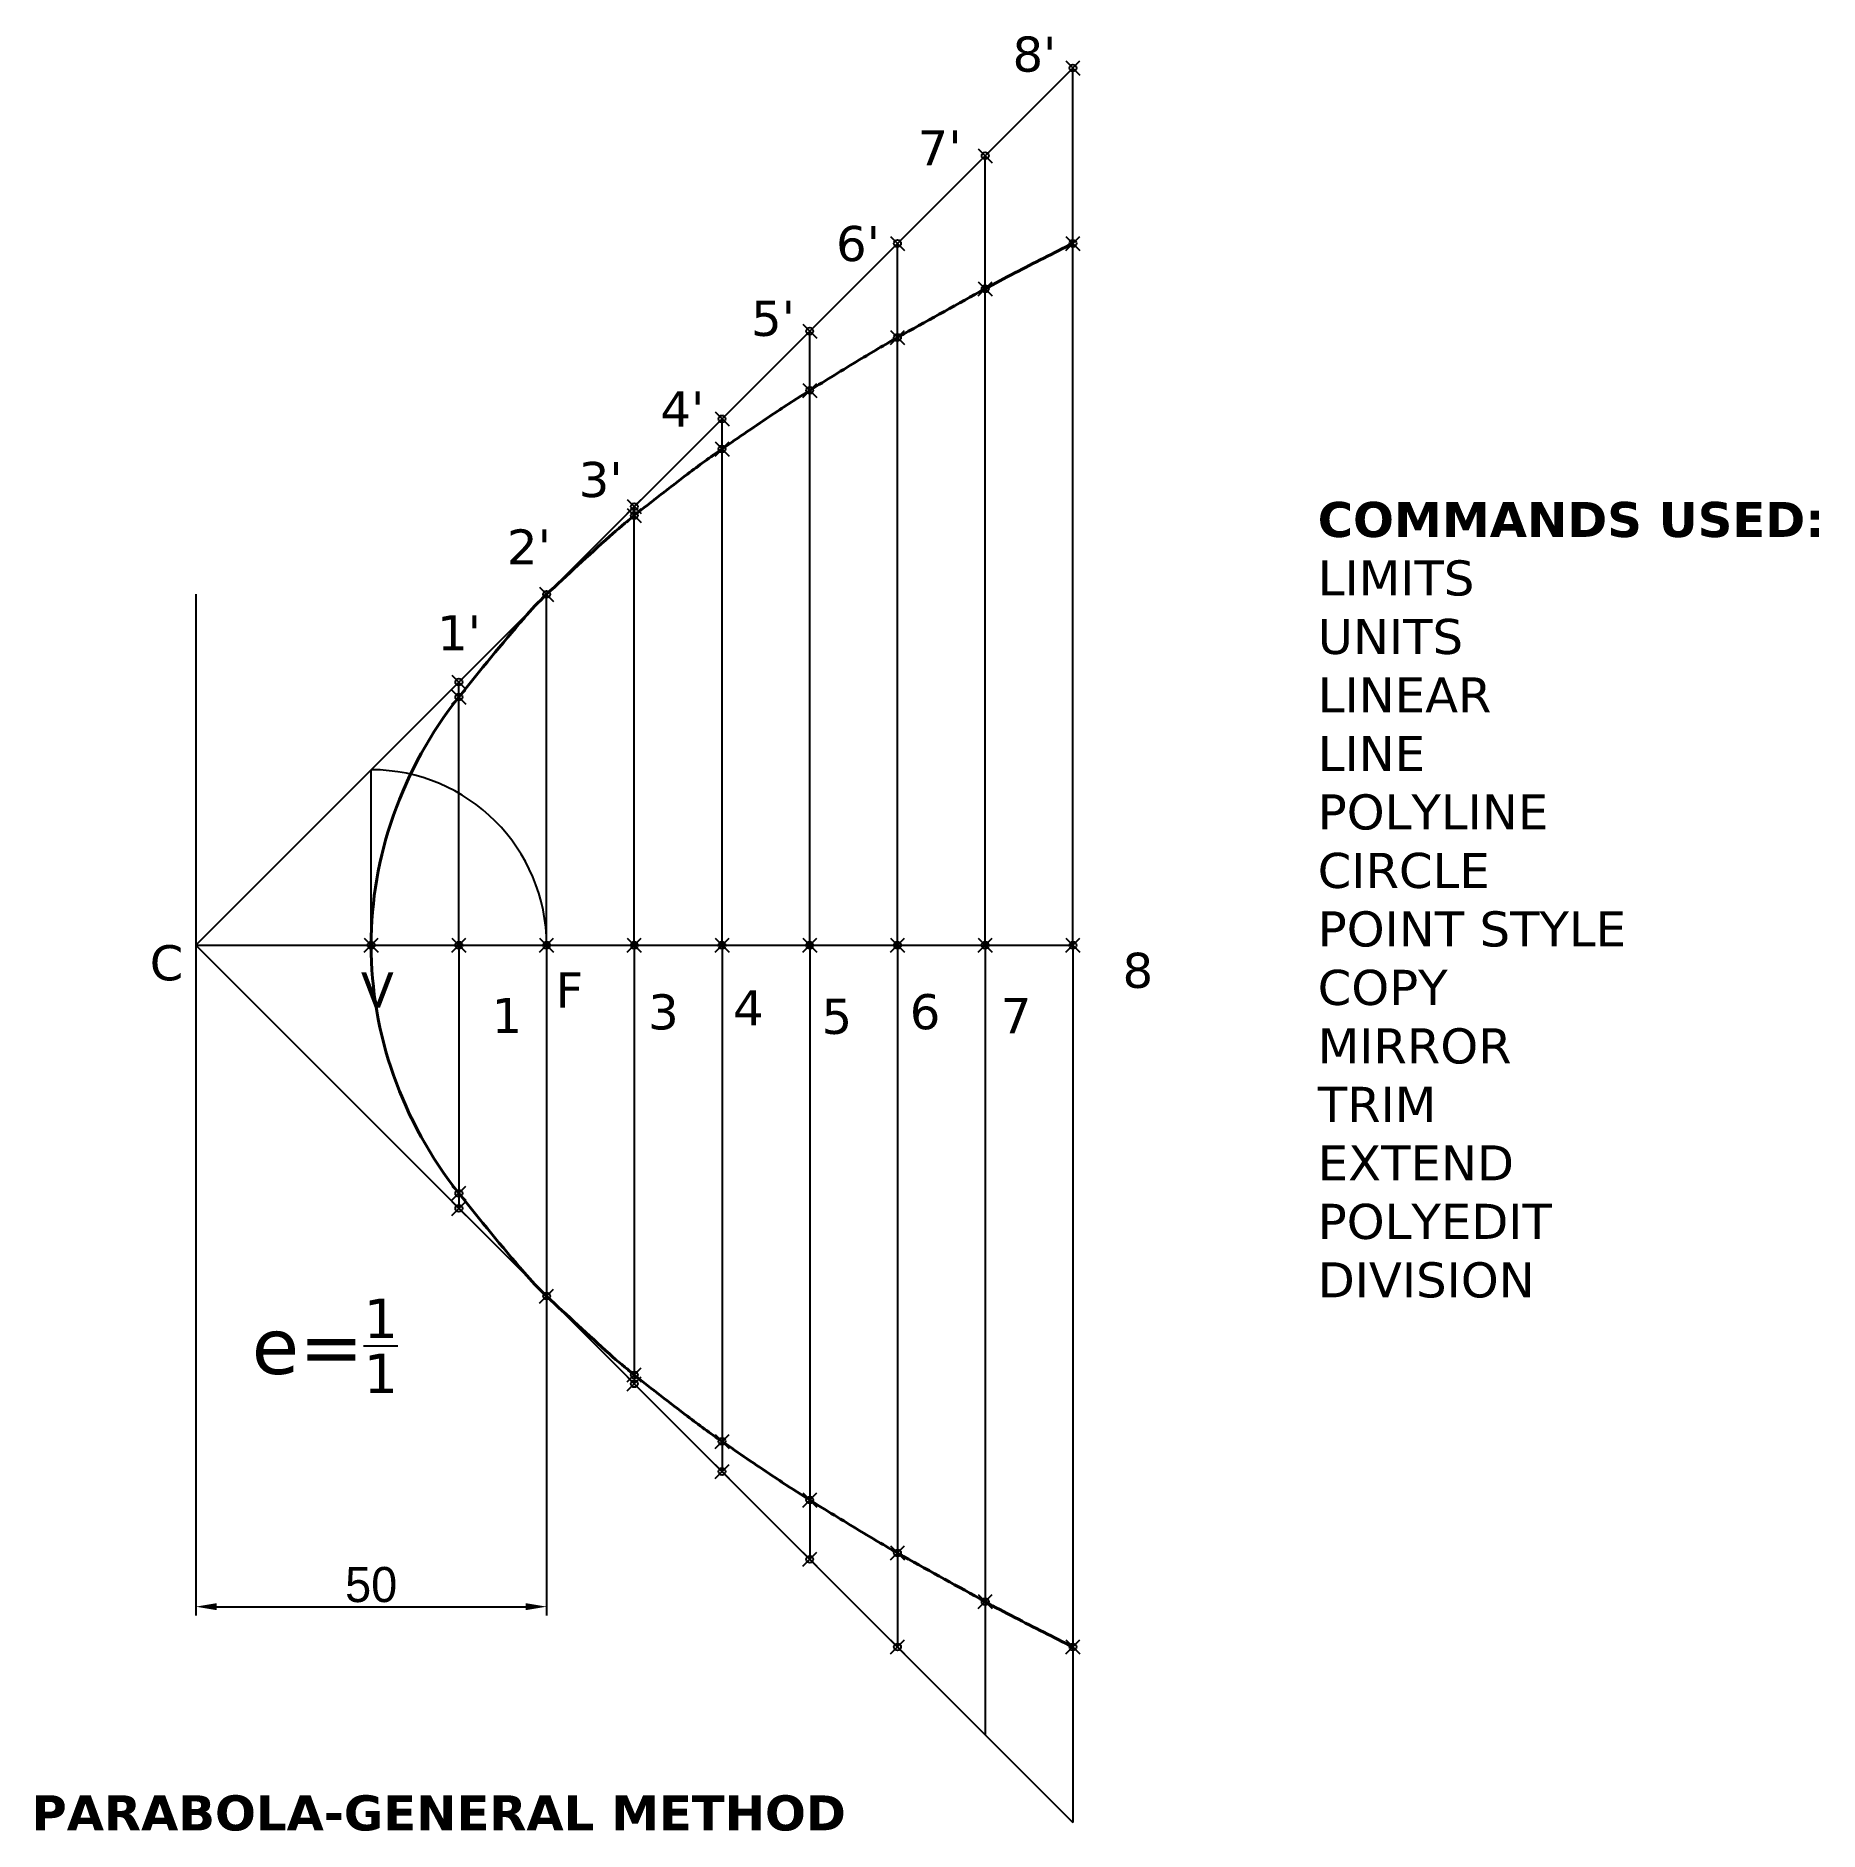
# Model space of a CAD drawing. Header units: millimetres. Extents: x 1234 to 1489, y 1149 to 1405.
import ezdxf

# ---------------------------------------------------------------- set-up
doc = ezdxf.new("R2010")
doc.units = ezdxf.units.MM
doc.header["$PDMODE"] = 35
doc.dimstyles.new('ISO-25', dxfattribs={"dimtxt": 5, "dimasz": 3, "dimexe": 1.25, "dimexo": 0.625, "dimtad": 1, "dimtxsty": 'Standard', "dimcen": 2.5, "dimadec": 0, "dimazin": 0, "dimtfac": 1, "dimtmove": 0, "dimatfit": 3, "dimfxl": 1, "dimarcsym": 0})

# ---------------------------------------------------------------- blocks, each defined once
blk = doc.blocks.new('*D1')
at = {"color": 0, "lineweight": -2}
for p, q in [((1257.21, 1274.59), (1257.21, 1179.71)), ((1307.21, 1274.59), (1307.21, 1179.71)), ((1260.21, 1180.96), (1304.21, 1180.96))]:
    blk.add_line(p, q, dxfattribs=at)
at = {"color": 0}
for points in [[(1260.21, 1181.46), (1260.21, 1180.46), (1257.21, 1180.96)], [(1304.21, 1181.46), (1304.21, 1180.46), (1307.21, 1180.96)]]:
    blk.add_solid(points, dxfattribs=at)
at = {"layer": 'Defpoints', "color": 0}
for p in [(1257.21, 1275.22), (1307.21, 1275.22), (1307.21, 1180.96)]:
    blk.add_point(p, dxfattribs=at)
at = {"color": 0, "insert": (1282.21, 1184.08), "char_height": 5, "attachment_point": 5}
blk.add_mtext('50', dxfattribs=at)

msp = doc.modelspace()

# ---------------------------------------------------------------- linework, layer by layer
for p, q in [((1257.206, 1275.22), (1382.206, 1400.22)), ((1382.206, 1275.22), (1382.206, 1400.22)), ((1369.706, 1275.22), (1369.706, 1387.72)), ((1357.206, 1275.22), (1357.206, 1375.22)), ((1344.706, 1275.22), (1344.706, 1362.72)), ((1332.206, 1275.22), (1332.206, 1350.22)), ((1319.706, 1275.22), (1319.706, 1337.72)), ((1257.206, 1325.22), (1257.206, 1225.22)), ((1307.206, 1275.22), (1307.206, 1325.22)), ((1294.706, 1275.22), (1294.706, 1312.72)), ((1282.206, 1275.22), (1282.206, 1300.22)), ((1257.206, 1275.22), (1307.206, 1275.22)), ((1257.206, 1275.22), (1382.206, 1150.22)), ((1282.206, 1275.22), (1382.206, 1275.22)), ((1294.706, 1275.22), (1294.706, 1237.72)), ((1307.206, 1275.22), (1307.206, 1225.22)), ((1319.706, 1275.22), (1319.706, 1212.72)), ((1332.206, 1275.22), (1332.206, 1200.22)), ((1344.706, 1275.22), (1344.706, 1187.72)), ((1357.206, 1275.22), (1357.206, 1175.22)), ((1369.706, 1275.22), (1369.706, 1162.72)), ((1382.206, 1275.22), (1382.206, 1150.22))]:
    msp.add_line(p, q)
at = {"lineweight": 40}
msp.add_lwpolyline([(1382.206, 1175.22, -0.0037018), (1373.92, 1179.424, -0.0071976), (1369.706, 1181.678, -0.0002657), (1358.074, 1188.128, -0.003548), (1357.206, 1188.617, -0.0055366), (1351.753, 1191.827, -0.0042341), (1344.706, 1196.163, -0.0071712), (1339.443, 1199.569, -0.0051308), (1332.206, 1204.509, -0.0098204), (1327.283, 1208.09, -0.0062281), (1319.706, 1213.982, -0.0147053), (1316.18, 1216.969, -0.0055736), (1307.206, 1225.22, -0.0274314), (1303.989, 1228.595, -0.0087545), (1294.706, 1239.864, -0.0831154), (1285.384, 1256.701, -0.0851642), (1282.206, 1275.22, -0.0851642), (1285.384, 1293.738, -0.0831154), (1294.706, 1310.575, -0.0087545), (1303.989, 1321.844, -0.0274314), (1307.206, 1325.22, -0.0055736), (1316.18, 1333.47, -0.0147053), (1319.706, 1336.457, -0.0062281), (1327.283, 1342.349, -0.0098204), (1332.206, 1345.93, -0.0051308), (1339.443, 1350.87, -0.0071712), (1344.706, 1354.277, -0.0042341), (1351.753, 1358.612, -0.0055366), (1357.206, 1361.822, -0.003548), (1358.074, 1362.312, -0.0002657), (1369.706, 1368.761, -0.0071976), (1373.92, 1371.016, -0.0037018), (1382.206, 1375.22)], format="xyb", dxfattribs=at)
msp.add_arc((1282.206, 1275.22), 25, 0, 90)
for p in [(1382.206, 1400.22), (1369.706, 1387.72), (1357.206, 1375.22), (1382.206, 1375.22), (1369.706, 1368.761), (1344.706, 1362.72), (1357.206, 1361.822), (1344.706, 1354.277), (1332.206, 1350.22), (1332.206, 1345.93), (1319.706, 1337.72), (1319.706, 1336.457), (1307.206, 1325.22), (1294.706, 1312.72), (1294.706, 1310.575), (1282.206, 1275.22), (1294.706, 1275.22), (1307.206, 1275.22), (1319.706, 1275.22), (1332.206, 1275.22), (1344.706, 1275.22), (1357.206, 1275.22), (1369.706, 1275.22), (1382.206, 1275.22), (1294.706, 1239.864), (1294.706, 1237.72), (1307.206, 1225.22), (1319.706, 1213.982), (1319.706, 1212.72), (1332.206, 1204.509), (1332.206, 1200.22), (1344.706, 1196.163), (1357.206, 1188.617), (1344.706, 1187.72), (1369.706, 1181.678), (1357.206, 1175.22), (1382.206, 1175.22)]:
    msp.add_point(p)

# ---------------------------------------------------------------- texts
at = {"attachment_point": 1}
for s, insert, char_height, width in [("{\\fVerdana|b0|i0|c0|p34;8'}", (1373.602, 1404.705), 5, 20.76806), ("{\\fVerdana|b0|i0|c0|p34;7'}", (1360.075, 1391.338), 5, 20.76806), ("{\\fVerdana|b0|i0|c0|p34;6'}", (1348.456, 1377.713), 5, 20.76806), ("{\\fVerdana|b0|i0|c0|p34;5'}", (1336.34, 1367.052), 5, 20.76806), ("{\\fVerdana|b0|i0|c0|p34;4'}", (1323.424, 1354.124), 5, 20.76806), ("{\\fVerdana|b0|i0|c0|p34;3'}", (1311.781, 1344.087), 5, 20.76806), ('{\\fVerdana|b1|i0|c0|p34;COMMANDS USED:\\L\\P\\fVerdana|b0|i0|c0|p34;\\lLIMITS\\PUNITS\\PLINEAR\\PLINE\\PPOLYLINE\\PCIRCLE\\PPOINT STYLE\\PCOPY\\PMIRROR\\PTRIM\\PEXTEND\\PPOLYEDIT\\PDIVISION}', (1417.091, 1338.39), 5, 71.85205), ("{\\fVerdana|b0|i0|c0|p34;2'}", (1301.559, 1334.473), 5, 20.76806), ("{\\fVerdana|b0|i0|c0|p34;1'}", (1291.619, 1322.247), 5, 20.76806), ('{\\fVerdana|b0|i0|c0|p34;C}', (1250.656, 1275.22), 5, 6.55025), ('{\\fVerdana|b0|i0|c0|p34;8}', (1389.277, 1274.143), 5, 6.55025), ('{\\fVerdana|b0|i0|c0|p34;V}', (1280.744, 1271.337), 5, 6.55025), ('{\\fVerdana|b0|i0|c0|p34;F}', (1308.469, 1271.337), 5, 6.55025), ('{\\fVerdana|b0|i0|c0|p34;1}', (1299.368, 1267.689), 5, 20.76806), ('{\\fVerdana|b0|i0|c0|p34;3}', (1321.674, 1268.22), 5, 20.76806), ('{\\fVerdana|b0|i0|c0|p34;4}', (1333.771, 1268.781), 5, 20.76806), ('{\\fVerdana|b0|i0|c0|p34;5}', (1346.386, 1267.588), 5, 20.76806), ('{\\fVerdana|b0|i0|c0|p34;6}', (1358.958, 1268.249), 5, 20.76806), ('{\\fVerdana|b0|i0|c0|p34;7}', (1371.922, 1267.675), 5, 20.76806), ('\\A1;{\\fVerdana|b0|i0|c0|p34;e=\\H0.7x;\\S1/1;}', (1265.191, 1224.845), 8, 21.71747), ('{\\fVerdana|b1|i0|c0|p34;PARABOLA-GENERAL METHOD}', (1233.804, 1154.077), 5, 124.59238)]:
    msp.add_mtext(s, dxfattribs=dict(at, insert=insert, char_height=char_height, width=width))

# ---------------------------------------------------------------- dimensions: what is measured, and where the dimension line sits
dim = msp.add_linear_dim(base=(1307.206, 1180.959), p1=(1257.206, 1275.22), p2=(1307.206, 1275.22), dimstyle='ISO-25')
dim.commit()
dim.dimension.update_dxf_attribs({"geometry": '*D1', "text_midpoint": (1282.206, 1184.084)})

doc.saveas('drawing.dxf')
